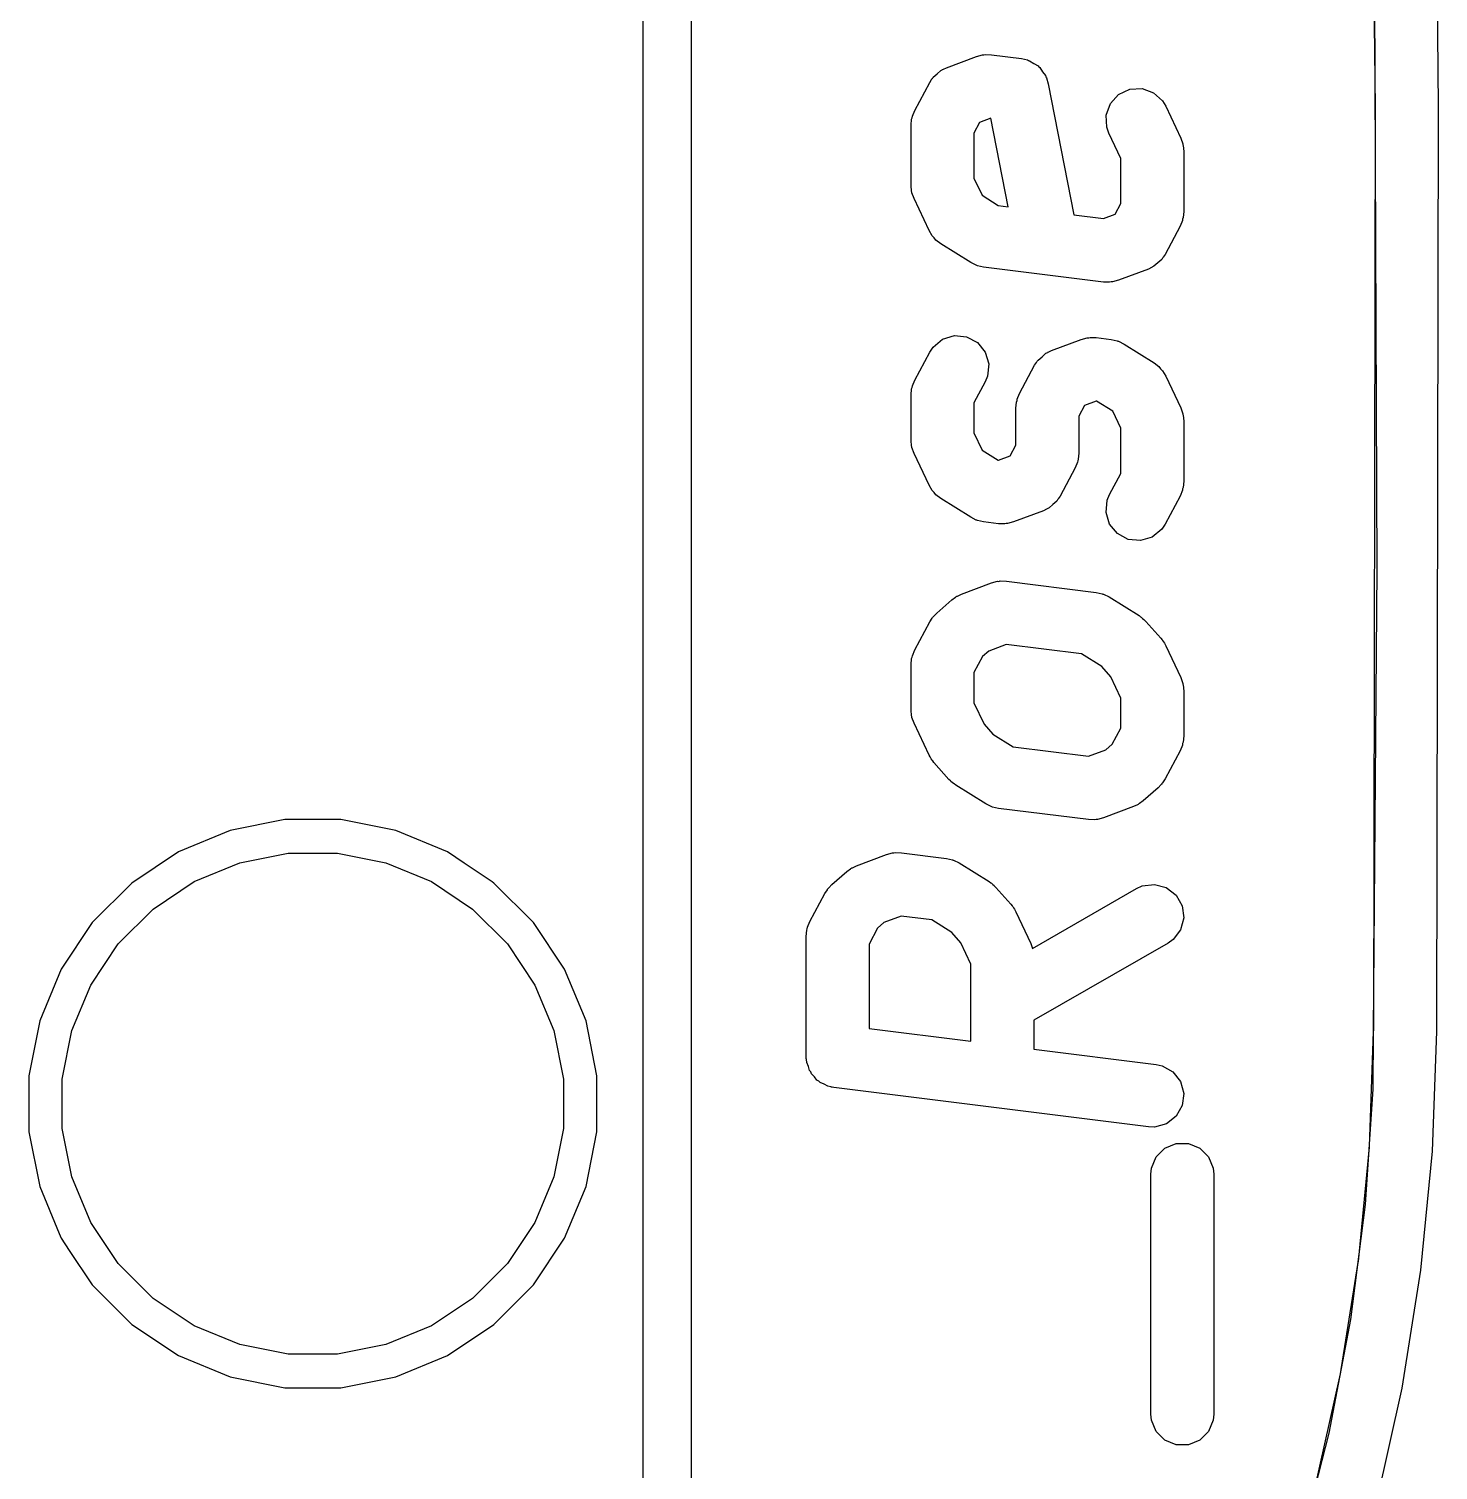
# Model space of a CAD drawing. Extents: x 117.4 to 171.8, y -136.1 to -67.8.
# Drawn here: x 166.897 to 171.376, y -114.664 to -110.084 of the extents above; entities that cross this region are included whole.
import ezdxf

# ---------------------------------------------------------------- set-up
doc = ezdxf.new("R2010")
doc.units = 0
doc.layers.add('BLACK', color=7, linetype='CONTINUOUS')

msp = doc.modelspace()

# ---------------------------------------------------------------- linework, layer by layer
at = {"layer": 'BLACK', "linetype": 'CONTINUOUS'}
for p, q in [((169.0019, -101.1324), (169.0019, -116.981999)), ((168.8495, -116.981999), (168.8495, -101.2086)), ((171.144356, -107.395763), (171.175023, -110.331899)), ((171.344825, -107.392107), (171.375525, -110.331378)), ((171.18181, -111.800732), (171.169235, -108.863737)), ((169.813059, -110.208121), (169.908297, -110.172407)), ((169.908297, -110.172407), (169.927238, -110.167356)), ((169.927238, -110.167356), (169.931807, -110.167511)), ((169.931807, -110.167511), (169.936216, -110.166299)), ((169.936216, -110.166299), (169.955813, -110.166812)), ((169.955813, -110.166812), (170.051051, -110.178717)), ((170.051051, -110.178717), (170.070171, -110.183043)), ((170.070171, -110.183043), (170.0735, -110.184936)), ((170.0735, -110.184936), (170.077252, -110.185697)), ((170.077252, -110.185697), (170.090351, -110.194519)), ((169.768296, -110.242156), (169.770811, -110.238385)), ((169.770811, -110.238385), (169.783491, -110.227959)), ((169.783491, -110.227959), (169.795467, -110.21677)), ((169.795467, -110.21677), (169.79953, -110.214772)), ((169.79953, -110.214772), (169.80095, -110.213605)), ((169.80095, -110.213605), (169.803455, -110.212842)), ((169.803455, -110.212842), (169.813059, -110.208121)), ((170.090351, -110.194519), (170.104088, -110.202331)), ((170.104088, -110.202331), (170.106439, -110.205354)), ((170.106439, -110.205354), (170.109615, -110.207493)), ((170.109615, -110.207493), (170.118342, -110.220657)), ((170.118342, -110.220657), (170.128043, -110.23313)), ((170.128043, -110.23313), (170.129058, -110.236822)), ((170.129058, -110.236822), (170.131174, -110.240014)), ((169.712317, -110.343981), (169.759936, -110.254695)), ((169.759936, -110.254695), (169.765875, -110.245786)), ((169.765875, -110.245786), (169.766957, -110.243408)), ((169.766957, -110.243408), (169.768296, -110.242156)), ((170.131174, -110.240014), (170.136796, -110.258794)), ((170.136796, -110.258794), (170.218162, -110.675796)), ((170.360186, -110.292746), (170.39549, -110.276132)), ((170.39549, -110.276132), (170.434465, -110.274294)), ((170.434465, -110.274294), (170.471177, -110.28751)), ((170.320711, -110.358318), (170.333927, -110.321606)), ((170.333927, -110.321606), (170.360186, -110.292746)), ((170.471177, -110.28751), (170.500037, -110.313769)), ((170.500037, -110.313769), (170.510082, -110.330603)), ((170.510082, -110.330603), (170.557701, -110.431793)), ((169.700552, -110.39104), (169.702473, -110.371531)), ((169.702473, -110.371531), (169.704353, -110.36699)), ((169.704353, -110.36699), (169.704831, -110.362099)), ((169.704831, -110.362099), (169.712317, -110.343981)), ((169.954468, -110.368692), (169.918637, -110.382129)), ((170.009296, -110.649688), (169.954468, -110.368692)), ((170.322549, -110.397293), (170.320711, -110.358318)), ((171.175026, -110.332515), (171.169504, -113.268622)), ((171.175023, -110.331899), (171.175026, -110.332515)), ((171.375525, -110.331378), (171.369996, -113.270467)), ((169.700552, -110.581516), (169.700552, -110.39104)), ((169.918637, -110.382129), (169.900552, -110.416039)), ((169.900552, -110.416039), (169.900552, -110.559162)), ((170.329118, -110.415763), (170.322549, -110.397293)), ((170.367219, -110.496727), (170.329118, -110.415763)), ((170.557701, -110.431793), (170.56427, -110.450264)), ((170.56427, -110.450264), (170.564382, -110.452654)), ((170.564382, -110.452654), (170.565298, -110.454864)), ((170.565298, -110.454864), (170.567219, -110.474373)), ((170.367219, -110.63985), (170.367219, -110.496727)), ((170.567219, -110.474373), (170.567219, -110.66485)), ((169.900552, -110.559162), (169.926123, -110.613502)), ((169.702473, -110.601025), (169.700552, -110.581516)), ((169.703388, -110.603234), (169.702473, -110.601025)), ((169.703501, -110.605625), (169.703388, -110.603234)), ((169.71007, -110.624095), (169.703501, -110.605625)), ((169.757689, -110.725287), (169.71007, -110.624095)), ((169.926123, -110.613502), (169.977702, -110.645739)), ((169.977702, -110.645739), (170.009296, -110.649688)), ((170.349133, -110.673759), (170.367219, -110.63985)), ((170.218162, -110.675796), (170.312317, -110.687566)), ((170.312317, -110.687566), (170.349133, -110.673759)), ((170.56294, -110.693791), (170.555454, -110.711909)), ((170.563417, -110.688899), (170.56294, -110.693791)), ((170.565298, -110.684359), (170.563417, -110.688899)), ((170.567219, -110.66485), (170.565298, -110.684359)), ((169.767734, -110.742121), (169.757689, -110.725287)), ((169.774406, -110.748192), (169.767734, -110.742121)), ((170.555454, -110.711909), (170.507835, -110.801194)), ((169.779645, -110.755538), (169.774406, -110.748192)), ((169.795171, -110.767507), (169.779645, -110.755538)), ((169.890409, -110.827031), (169.795171, -110.767507)), ((169.90797, -110.835741), (169.890409, -110.827031)), ((170.484288, -110.827921), (170.472305, -110.839119)), ((170.496959, -110.817504), (170.484288, -110.827921)), ((170.499474, -110.813731), (170.496959, -110.817504)), ((170.500814, -110.81248), (170.499474, -110.813731)), ((170.501895, -110.810101), (170.500814, -110.81248)), ((170.507835, -110.801194), (170.501895, -110.810101)), ((169.910049, -110.836089), (169.90797, -110.835741)), ((169.911885, -110.837133), (169.910049, -110.836089)), ((169.931006, -110.841459), (169.911885, -110.837133)), ((170.311958, -110.889078), (169.931006, -110.841459)), ((170.454712, -110.847768), (170.359474, -110.883483)), ((170.464318, -110.843045), (170.454712, -110.847768)), ((170.46682, -110.842284), (170.464318, -110.843045)), ((170.468237, -110.841118), (170.46682, -110.842284)), ((170.472305, -110.839119), (170.468237, -110.841118)), ((170.331554, -110.889591), (170.311958, -110.889078)), ((170.335962, -110.888378), (170.331554, -110.889591)), ((170.340532, -110.888534), (170.335962, -110.888378)), ((170.359474, -110.883483), (170.340532, -110.888534)), ((169.80095, -111.070748), (169.838278, -111.059387)), ((169.838278, -111.059387), (169.877112, -111.063176)), ((169.877112, -111.063176), (169.91154, -111.081537)), ((169.759936, -111.111838), (169.770811, -111.095528)), ((169.770811, -111.095528), (169.80095, -111.070748)), ((169.91154, -111.081537), (169.93632, -111.111676)), ((170.136788, -111.111652), (170.146392, -111.106931)), ((170.146392, -111.106931), (170.24163, -111.071217)), ((170.24163, -111.071217), (170.260571, -111.066166)), ((170.260571, -111.066166), (170.265139, -111.066321)), ((170.265139, -111.066321), (170.269548, -111.065109)), ((170.269548, -111.065109), (170.289145, -111.065622)), ((170.289145, -111.065622), (170.336764, -111.071574)), ((170.336764, -111.071574), (170.355884, -111.0759)), ((170.355884, -111.0759), (170.357717, -111.076942)), ((170.357717, -111.076942), (170.359799, -111.077291)), ((170.359799, -111.077291), (170.377361, -111.086002)), ((170.377361, -111.086002), (170.4726, -111.145526)), ((169.712317, -111.201124), (169.759936, -111.111838)), ((169.93632, -111.111676), (169.947681, -111.149004)), ((169.947681, -111.149004), (169.943892, -111.187838)), ((170.04565, -111.242791), (170.093269, -111.153505)), ((170.093269, -111.153505), (170.099208, -111.144596)), ((170.099208, -111.144596), (170.10029, -111.142218)), ((170.10029, -111.142218), (170.101629, -111.140966)), ((170.101629, -111.140966), (170.104144, -111.137195)), ((170.104144, -111.137195), (170.116824, -111.126769)), ((170.116824, -111.126769), (170.1288, -111.11558)), ((170.1288, -111.11558), (170.132863, -111.113582)), ((170.132863, -111.113582), (170.134283, -111.112415)), ((170.134283, -111.112415), (170.136788, -111.111652)), ((170.4726, -111.145526), (170.488125, -111.157495)), ((169.704831, -111.219242), (169.712317, -111.201124)), ((169.943892, -111.187838), (169.936407, -111.205955)), ((170.488125, -111.157495), (170.493362, -111.164838)), ((170.493362, -111.164838), (170.500037, -111.170912)), ((170.500037, -111.170912), (170.510082, -111.187746)), ((170.510082, -111.187746), (170.557701, -111.288936)), ((169.700552, -111.248183), (169.702473, -111.228674)), ((169.702473, -111.228674), (169.704353, -111.224133)), ((169.704353, -111.224133), (169.704831, -111.219242)), ((169.936407, -111.205955), (169.900552, -111.273182)), ((170.038164, -111.260909), (170.04565, -111.242791)), ((169.700552, -111.39104), (169.700552, -111.248183)), ((169.900552, -111.273182), (169.900552, -111.368686)), ((170.033885, -111.28985), (170.035806, -111.270341)), ((170.033885, -111.407707), (170.033885, -111.28985)), ((170.035806, -111.270341), (170.037686, -111.2658)), ((170.037686, -111.2658), (170.038164, -111.260909)), ((170.25197, -111.280939), (170.233885, -111.314849)), ((170.288785, -111.267133), (170.25197, -111.280939)), ((170.290068, -111.267293), (170.288785, -111.267133)), ((170.341647, -111.29953), (170.290068, -111.267293)), ((170.557701, -111.288936), (170.56427, -111.307407)), ((170.233885, -111.314849), (170.233885, -111.432707)), ((170.367219, -111.35387), (170.341647, -111.29953)), ((170.56427, -111.307407), (170.564382, -111.309797)), ((170.564382, -111.309797), (170.565298, -111.312007)), ((170.565298, -111.312007), (170.567219, -111.331516)), ((170.567219, -111.331516), (170.567219, -111.521993)), ((169.900552, -111.368686), (169.926123, -111.423026)), ((170.367219, -111.496993), (170.367219, -111.35387)), ((169.702473, -111.410549), (169.700552, -111.39104)), ((169.703388, -111.412758), (169.702473, -111.410549)), ((169.703501, -111.415149), (169.703388, -111.412758)), ((169.71007, -111.433619), (169.703501, -111.415149)), ((169.926123, -111.423026), (169.977702, -111.455263)), ((170.015799, -111.441617), (170.033885, -111.407707)), ((169.757689, -111.534811), (169.71007, -111.433619)), ((169.977702, -111.455263), (169.978984, -111.455423)), ((169.978984, -111.455423), (170.015799, -111.441617)), ((170.229606, -111.461648), (170.222121, -111.479765)), ((170.230083, -111.456756), (170.229606, -111.461648)), ((170.231964, -111.452216), (170.230083, -111.456756)), ((170.233885, -111.432707), (170.231964, -111.452216)), ((170.222121, -111.479765), (170.174501, -111.569052)), ((170.331365, -111.564219), (170.367219, -111.496993)), ((170.567219, -111.521993), (170.565298, -111.541502)), ((169.767734, -111.551645), (169.757689, -111.534811)), ((169.774406, -111.557716), (169.767734, -111.551645)), ((169.779645, -111.565062), (169.774406, -111.557716)), ((169.795171, -111.577031), (169.779645, -111.565062)), ((170.323879, -111.582337), (170.331365, -111.564219)), ((170.56294, -111.550934), (170.555454, -111.569052)), ((170.563417, -111.546042), (170.56294, -111.550934)), ((170.565298, -111.541502), (170.563417, -111.546042)), ((169.890409, -111.636555), (169.795171, -111.577031)), ((170.130981, -111.610904), (170.121378, -111.615626)), ((170.133487, -111.610142), (170.130981, -111.610904)), ((170.134906, -111.608974), (170.133487, -111.610142)), ((170.13897, -111.606977), (170.134906, -111.608974)), ((170.150945, -111.595787), (170.13897, -111.606977)), ((170.163626, -111.585362), (170.150945, -111.595787)), ((170.16614, -111.58159), (170.163626, -111.585362)), ((170.16748, -111.580339), (170.16614, -111.58159)), ((170.168561, -111.57796), (170.16748, -111.580339)), ((170.174501, -111.569052), (170.168561, -111.57796)), ((170.320091, -111.621171), (170.323879, -111.582337)), ((170.555454, -111.569052), (170.507835, -111.658337)), ((169.90797, -111.645265), (169.890409, -111.636555)), ((169.91005, -111.645613), (169.90797, -111.645265)), ((169.911886, -111.646657), (169.91005, -111.645613)), ((169.931006, -111.650983), (169.911886, -111.646657)), ((169.978626, -111.656935), (169.931006, -111.650983)), ((169.998222, -111.657448), (169.978626, -111.656935)), ((170.00263, -111.656235), (169.998222, -111.657448)), ((170.007199, -111.656391), (170.00263, -111.656235)), ((170.02614, -111.65134), (170.007199, -111.656391)), ((170.121378, -111.615626), (170.02614, -111.65134)), ((170.331451, -111.658498), (170.320091, -111.621171)), ((170.356231, -111.688637), (170.331451, -111.658498)), ((170.507835, -111.658337), (170.496959, -111.674647)), ((170.390659, -111.706999), (170.356231, -111.688637)), ((170.46682, -111.699427), (170.429493, -111.710787)), ((170.496959, -111.674647), (170.46682, -111.699427)), ((170.429493, -111.710787), (170.390659, -111.706999)), ((169.955915, -111.845026), (169.974856, -111.839975)), ((169.974856, -111.839975), (169.979426, -111.84013)), ((169.979426, -111.84013), (169.983835, -111.838918)), ((169.983835, -111.838918), (170.003432, -111.839431)), ((170.003432, -111.839431), (170.289146, -111.875146)), ((171.170003, -113.269196), (171.18181, -111.800732)), ((169.844555, -111.888667), (169.845887, -111.887715)), ((169.845887, -111.887715), (169.847825, -111.887059)), ((169.847825, -111.887059), (169.860677, -111.880741)), ((169.860677, -111.880741), (169.955915, -111.845026)), ((170.289146, -111.875146), (170.308266, -111.879472)), ((170.308266, -111.879472), (170.310099, -111.880514)), ((170.310099, -111.880514), (170.31218, -111.880863)), ((170.31218, -111.880863), (170.329741, -111.889574)), ((169.782321, -111.940782), (169.82994, -111.899116)), ((169.82994, -111.899116), (169.841589, -111.890787)), ((169.841589, -111.890787), (169.843085, -111.88939)), ((169.843085, -111.88939), (169.844555, -111.888667)), ((170.329741, -111.889574), (170.42498, -111.949097)), ((169.712317, -112.058267), (169.759936, -111.968981)), ((169.759936, -111.968981), (169.768029, -111.956843)), ((169.768029, -111.956843), (169.768904, -111.955074)), ((169.768904, -111.955074), (169.769955, -111.953953)), ((169.769955, -111.953953), (169.770811, -111.952671)), ((169.770811, -111.952671), (169.77234, -111.951413)), ((169.77234, -111.951413), (169.782321, -111.940782)), ((170.42498, -111.949097), (170.430213, -111.953131)), ((170.430213, -111.953131), (170.432324, -111.954155)), ((170.432324, -111.954155), (170.436265, -111.957797)), ((170.436265, -111.957797), (170.440505, -111.961066)), ((170.440505, -111.961066), (170.441863, -111.962971)), ((170.441863, -111.962971), (170.446721, -111.96746)), ((170.446721, -111.96746), (170.49434, -112.021032)), ((170.49434, -112.021032), (170.498287, -112.026463)), ((169.704831, -112.076385), (169.712317, -112.058267)), ((169.947942, -112.061616), (169.927794, -112.079246)), ((170.003072, -112.040943), (169.947942, -112.061616)), ((170.24245, -112.070865), (170.003072, -112.040943)), ((170.306787, -112.111076), (170.24245, -112.070865)), ((170.498287, -112.026463), (170.500037, -112.028055)), ((170.500037, -112.028055), (170.502754, -112.032608)), ((170.502754, -112.032608), (170.505866, -112.03689)), ((170.505866, -112.03689), (170.506639, -112.03912)), ((170.506639, -112.03912), (170.510082, -112.044889)), ((170.510082, -112.044889), (170.557701, -112.146079)), ((169.700552, -112.105326), (169.702473, -112.085817)), ((169.700552, -112.248183), (169.700552, -112.105326)), ((169.702473, -112.085817), (169.704353, -112.081276)), ((169.704353, -112.081276), (169.704831, -112.076385)), ((169.927794, -112.079246), (169.900552, -112.130325)), ((170.335266, -112.143114), (170.306787, -112.111076)), ((169.900552, -112.130325), (169.900552, -112.225829)), ((170.367219, -112.211013), (170.335266, -112.143114)), ((170.557701, -112.146079), (170.56427, -112.16455)), ((170.56427, -112.16455), (170.564382, -112.16694)), ((170.564382, -112.16694), (170.565298, -112.16915)), ((170.565298, -112.16915), (170.567219, -112.188659)), ((170.567219, -112.188659), (170.567219, -112.331517)), ((169.702473, -112.267692), (169.700552, -112.248183)), ((169.900552, -112.225829), (169.932503, -112.293727)), ((170.367219, -112.306517), (170.367219, -112.211013)), ((169.703388, -112.269901), (169.702473, -112.267692)), ((169.703501, -112.272292), (169.703388, -112.269901)), ((169.71007, -112.290762), (169.703501, -112.272292)), ((169.757689, -112.391954), (169.71007, -112.290762)), ((169.932503, -112.293727), (169.960979, -112.325763)), ((169.960979, -112.325763), (170.025321, -112.365977)), ((170.339977, -112.357594), (170.367219, -112.306517)), ((170.567219, -112.331517), (170.565298, -112.351026)), ((169.761131, -112.397722), (169.757689, -112.391954)), ((170.025321, -112.365977), (170.264698, -112.395899)), ((170.264698, -112.395899), (170.319826, -112.375226)), ((170.319826, -112.375226), (170.339977, -112.357594)), ((170.555454, -112.378576), (170.507835, -112.467861)), ((170.56294, -112.360458), (170.555454, -112.378576)), ((170.563417, -112.355566), (170.56294, -112.360458)), ((170.565298, -112.351026), (170.563417, -112.355566)), ((169.761905, -112.399953), (169.761131, -112.397722)), ((169.765018, -112.404236), (169.761905, -112.399953)), ((169.767734, -112.408788), (169.765018, -112.404236)), ((169.769481, -112.410378), (169.767734, -112.408788)), ((169.77343, -112.415811), (169.769481, -112.410378)), ((169.821049, -112.469382), (169.77343, -112.415811)), ((169.825903, -112.473868), (169.821049, -112.469382)), ((169.827264, -112.475776), (169.825903, -112.473868)), ((169.831508, -112.479047), (169.827264, -112.475776)), ((169.835446, -112.482687), (169.831508, -112.479047)), ((169.837555, -112.483709), (169.835446, -112.482687)), ((169.84279, -112.487745), (169.837555, -112.483709)), ((170.497814, -112.482888), (170.496959, -112.484171)), ((170.498867, -112.481767), (170.497814, -112.482888)), ((170.499742, -112.479996), (170.498867, -112.481767)), ((170.507835, -112.467861), (170.499742, -112.479996)), ((169.938028, -112.547269), (169.84279, -112.487745)), ((170.48545, -112.49606), (170.43783, -112.537727)), ((170.495431, -112.485427), (170.48545, -112.49606)), ((170.496959, -112.484171), (170.495431, -112.485427)), ((169.955589, -112.555979), (169.938028, -112.547269)), ((169.957669, -112.556327), (169.955589, -112.555979)), ((169.959505, -112.557371), (169.957669, -112.556327)), ((169.978625, -112.561697), (169.959505, -112.557371)), ((170.264338, -112.597411), (169.978625, -112.561697)), ((170.407092, -112.556102), (170.311854, -112.591816)), ((170.419941, -112.549784), (170.407092, -112.556102)), ((170.421883, -112.549128), (170.419941, -112.549784)), ((170.423217, -112.548174), (170.421883, -112.549128)), ((170.424684, -112.547453), (170.423217, -112.548174)), ((170.426176, -112.546058), (170.424684, -112.547453)), ((170.43783, -112.537727), (170.426176, -112.546058)), ((167.711098, -112.597399), (167.536723, -112.632085)), ((167.711102, -112.597399), (167.711098, -112.597399)), ((167.888898, -112.597399), (167.711102, -112.597399)), ((167.888901, -112.597399), (167.888898, -112.597399)), ((168.063277, -112.632085), (167.888901, -112.597399)), ((170.283935, -112.597924), (170.264338, -112.597411)), ((170.288343, -112.596711), (170.283935, -112.597924)), ((170.292913, -112.596867), (170.288343, -112.596711)), ((170.311854, -112.591816), (170.292913, -112.596867)), ((167.536721, -112.632085), (167.372462, -112.700124)), ((167.536723, -112.632085), (167.536721, -112.632085)), ((168.227537, -112.700124), (168.063277, -112.632085)), ((167.37246, -112.700125), (167.224626, -112.798903)), ((167.372462, -112.700124), (167.37246, -112.700125)), ((167.567743, -112.734351), (167.721576, -112.703752)), ((167.721576, -112.703752), (167.878424, -112.703752)), ((167.878424, -112.703752), (168.032257, -112.734351)), ((168.227539, -112.700125), (168.227537, -112.700124)), ((168.227541, -112.700126), (168.227539, -112.700125)), ((168.280976, -112.73583), (168.227541, -112.700126)), ((169.527345, -112.743836), (169.622583, -112.708122)), ((169.622583, -112.708122), (169.641524, -112.703071)), ((169.641524, -112.703071), (169.646093, -112.703226)), ((169.646093, -112.703226), (169.650502, -112.702014)), ((169.650502, -112.702014), (169.670098, -112.702527)), ((169.670098, -112.702527), (169.812956, -112.720384)), ((167.422835, -112.794374), (167.567743, -112.734351)), ((168.032257, -112.734351), (168.177165, -112.794374)), ((168.369194, -112.794775), (168.280976, -112.73583)), ((169.496606, -112.762212), (169.508262, -112.753877)), ((169.508262, -112.753877), (169.509753, -112.752485)), ((169.509753, -112.752485), (169.511216, -112.751765)), ((169.511216, -112.751765), (169.512553, -112.75081)), ((169.512553, -112.75081), (169.514497, -112.750152)), ((169.514497, -112.750152), (169.527345, -112.743836)), ((169.812956, -112.720384), (169.832076, -112.72471)), ((169.832076, -112.72471), (169.833909, -112.725752)), ((169.833909, -112.725752), (169.83599, -112.726101)), ((169.83599, -112.726101), (169.853552, -112.734812)), ((169.853552, -112.734812), (169.94879, -112.794336)), ((167.224626, -112.798903), (167.098904, -112.924625)), ((167.292422, -112.881513), (167.422835, -112.794374)), ((168.177165, -112.794374), (168.307578, -112.881513)), ((168.375374, -112.798904), (168.369194, -112.794775)), ((168.501095, -112.924625), (168.375374, -112.798904)), ((169.439003, -112.814513), (169.448987, -112.803879)), ((169.448987, -112.803879), (169.496606, -112.762212)), ((169.94879, -112.794336), (169.954023, -112.79837)), ((169.954023, -112.79837), (169.956134, -112.799394)), ((169.956134, -112.799394), (169.960075, -112.803036)), ((169.960075, -112.803036), (169.964315, -112.806305)), ((170.435242, -112.808195), (170.473935, -112.803171)), ((170.473935, -112.803171), (170.511606, -112.813336)), ((169.378984, -112.921362), (169.426603, -112.832077)), ((169.426603, -112.832077), (169.434691, -112.819946)), ((169.434691, -112.819946), (169.43557, -112.818171)), ((169.43557, -112.818171), (169.436626, -112.817045)), ((169.436626, -112.817045), (169.437479, -112.815767)), ((169.437479, -112.815767), (169.439003, -112.814513)), ((169.964315, -112.806305), (169.965673, -112.808209)), ((169.965673, -112.808209), (169.970531, -112.812699)), ((169.970531, -112.812699), (170.01815, -112.866271)), ((170.086841, -113.006309), (170.417372, -112.816255)), ((170.417372, -112.816255), (170.435242, -112.808195)), ((170.511606, -112.813336), (170.542519, -112.837143)), ((170.542519, -112.837143), (170.561969, -112.870968)), ((167.181514, -112.992421), (167.292422, -112.881513)), ((168.307578, -112.881513), (168.418486, -112.992421)), ((170.01815, -112.866271), (170.022097, -112.871701)), ((170.022097, -112.871701), (170.023846, -112.873293)), ((170.023846, -112.873293), (170.026562, -112.877846)), ((170.026562, -112.877846), (170.029675, -112.882128)), ((170.029675, -112.882128), (170.030448, -112.884358)), ((170.030448, -112.884358), (170.033891, -112.890127)), ((170.033891, -112.890127), (170.08151, -112.991317)), ((170.561969, -112.870968), (170.566993, -112.909661)), ((167.098904, -112.924625), (167.000126, -113.072459)), ((168.599873, -113.072458), (168.501095, -112.924625)), ((169.37102, -112.944371), (169.371498, -112.93948)), ((169.371498, -112.93948), (169.378984, -112.921362)), ((169.61461, -112.924711), (169.59446, -112.942342)), ((169.669738, -112.904038), (169.61461, -112.924711)), ((169.766258, -112.916103), (169.669738, -112.904038)), ((169.830598, -112.956316), (169.766258, -112.916103)), ((170.566993, -112.909661), (170.556828, -112.947332)), ((169.367219, -112.968421), (169.36914, -112.948912)), ((169.367219, -113.349374), (169.367219, -112.968421)), ((169.36914, -112.948912), (169.37102, -112.944371)), ((169.59446, -112.942342), (169.567219, -112.99342)), ((169.859075, -112.988352), (169.830598, -112.956316)), ((170.533021, -112.978246), (170.517066, -112.989636)), ((170.556828, -112.947332), (170.533021, -112.978246)), ((167.094375, -113.122834), (167.181514, -112.992421)), ((168.418486, -112.992421), (168.505625, -113.122834)), ((169.567219, -112.99342), (169.567219, -113.261095)), ((169.891028, -113.056251), (169.859075, -112.988352)), ((170.08151, -112.991317), (170.086841, -113.006309)), ((170.517066, -112.989636), (170.091028, -113.234608)), ((167.000125, -113.072461), (166.932086, -113.23672)), ((167.000126, -113.072459), (167.000125, -113.072461)), ((168.667913, -113.23672), (168.599873, -113.072458)), ((169.891028, -113.301571), (169.891028, -113.056251)), ((167.034352, -113.267742), (167.094375, -113.122834)), ((168.505625, -113.122834), (168.565648, -113.267742)), ((166.932086, -113.236722), (166.8974, -113.411097)), ((166.932086, -113.23672), (166.932086, -113.236722)), ((168.7026, -113.411101), (168.667913, -113.23672)), ((169.567219, -113.261095), (169.891028, -113.301571)), ((170.091028, -113.234608), (170.091028, -113.326571)), ((167.003753, -113.421575), (167.034352, -113.267742)), ((168.565648, -113.267742), (168.596247, -113.421575)), ((171.169473, -113.270302), (171.156505, -113.635507)), ((171.169137, -113.453496), (171.170001, -113.269523)), ((171.169504, -113.268622), (171.169473, -113.270302)), ((171.170001, -113.269523), (171.170045, -113.269359)), ((171.170045, -113.269359), (171.170003, -113.269196)), ((171.369985, -113.270843), (171.356512, -113.650301)), ((171.369997, -113.270804), (171.369985, -113.270843)), ((171.369996, -113.270467), (171.369999, -113.270477)), ((171.369999, -113.270477), (171.369996, -113.270547)), ((171.369996, -113.270547), (171.369996, -113.270804)), ((171.369996, -113.270804), (171.369997, -113.270804)), ((169.367729, -113.354556), (169.367219, -113.349374)), ((170.091028, -113.326571), (170.479622, -113.375146)), ((169.367478, -113.356567), (169.367729, -113.354556)), ((169.368177, -113.359112), (169.367478, -113.356567)), ((169.36914, -113.368883), (169.368177, -113.359112)), ((169.374269, -113.381267), (169.36914, -113.368883)), ((169.377823, -113.394189), (169.374269, -113.381267)), ((169.381672, -113.399138), (169.377823, -113.394189)), ((169.384072, -113.404931), (169.381672, -113.399138)), ((170.479622, -113.375146), (170.498742, -113.379472)), ((170.498742, -113.379472), (170.53266, -113.39876)), ((170.53266, -113.39876), (170.556615, -113.429559)), ((166.8974, -113.411097), (166.8974, -113.5889)), ((167.003753, -113.578423), (167.003753, -113.421575)), ((168.596247, -113.421575), (168.596247, -113.578423)), ((168.7026, -113.588897), (168.7026, -113.411101)), ((169.393549, -113.414408), (169.384072, -113.404931)), ((169.401778, -113.424988), (169.393549, -113.414408)), ((169.407228, -113.428087), (169.401778, -113.424988)), ((169.411662, -113.432521), (169.407228, -113.428087)), ((169.424041, -113.437649), (169.411662, -113.432521)), ((169.435695, -113.444276), (169.424041, -113.437649)), ((169.445269, -113.446442), (169.435695, -113.444276)), ((170.556615, -113.429559), (170.56696, -113.467181)), ((169.44771, -113.447453), (169.445269, -113.446442)), ((169.449737, -113.447453), (169.44771, -113.447453)), ((169.454816, -113.448602), (169.449737, -113.447453)), ((170.454815, -113.573602), (169.454816, -113.448602)), ((170.56696, -113.467181), (170.562121, -113.505898)), ((171.144789, -113.820637), (171.169137, -113.453496)), ((170.562121, -113.505898), (170.542833, -113.539815)), ((167.034352, -113.732256), (167.003753, -113.578423)), ((168.596247, -113.578423), (168.565648, -113.732256)), ((170.474412, -113.574115), (170.454815, -113.573602)), ((170.512034, -113.56377), (170.474412, -113.574115)), ((170.542833, -113.539815), (170.512034, -113.56377)), ((166.8974, -113.5889), (166.932086, -113.763275)), ((168.667913, -113.763278), (168.7026, -113.588897)), ((170.5069, -113.641227), (170.542948, -113.626295)), ((170.542948, -113.626295), (170.581966, -113.626295)), ((170.581966, -113.626295), (170.618014, -113.641227)), ((170.464378, -113.704865), (170.47931, -113.668817)), ((170.47931, -113.668817), (170.5069, -113.641227)), ((170.618014, -113.641227), (170.645604, -113.668817)), ((170.645604, -113.668817), (170.660536, -113.704865)), ((171.156301, -113.638573), (171.121003, -114.001516)), ((171.156505, -113.635507), (171.156301, -113.638573)), ((171.356512, -113.650301), (171.319721, -114.028579)), ((170.462457, -113.724374), (170.464378, -113.704865)), ((170.660536, -113.704865), (170.662457, -113.724374)), ((166.932086, -113.763275), (166.932086, -113.763277)), ((166.932086, -113.763277), (166.993897, -113.9125)), ((167.094375, -113.877164), (167.034352, -113.732256)), ((168.565648, -113.732256), (168.505625, -113.877164)), ((168.599873, -113.92754), (168.667913, -113.763278)), ((170.462457, -114.486279), (170.462457, -113.724374)), ((170.662457, -113.724374), (170.662457, -114.486279)), ((171.097936, -114.185591), (171.144789, -113.820637)), ((167.181514, -114.007577), (167.094375, -113.877164)), ((168.505625, -113.877164), (168.418486, -114.007577)), ((166.993897, -113.9125), (167.000127, -113.92754)), ((167.000127, -113.92754), (167.025893, -113.966102)), ((168.501095, -114.075373), (168.599873, -113.92754)), ((167.025893, -113.966102), (167.096732, -114.072122)), ((167.292422, -114.118485), (167.181514, -114.007577)), ((168.418486, -114.007577), (168.307578, -114.118485)), ((171.120612, -114.004564), (171.063084, -114.364675)), ((171.121003, -114.001516), (171.120612, -114.004564)), ((171.319721, -114.028579), (171.259768, -114.403884)), ((167.096732, -114.072122), (167.098905, -114.075373)), ((167.098905, -114.075373), (167.224626, -114.201094)), ((168.375374, -114.201094), (168.501095, -114.075373)), ((167.422835, -114.205624), (167.292422, -114.118485)), ((168.307578, -114.118485), (168.177165, -114.205624)), ((167.224626, -114.201094), (167.372459, -114.299872)), ((167.567743, -114.265647), (167.422835, -114.205624)), ((168.177165, -114.205624), (168.032257, -114.265647)), ((168.227541, -114.299872), (168.375374, -114.201094)), ((171.028758, -114.546977), (171.097936, -114.185591)), ((167.721576, -114.296246), (167.567743, -114.265647)), ((168.032257, -114.265647), (167.878424, -114.296246)), ((167.372459, -114.299872), (167.536721, -114.367912)), ((167.878424, -114.296246), (167.721576, -114.296246)), ((168.063279, -114.367912), (168.227541, -114.299872)), ((167.536721, -114.367912), (167.711102, -114.402599)), ((167.711102, -114.402599), (167.711108, -114.402599)), ((167.711108, -114.402599), (167.888892, -114.402599)), ((167.888892, -114.402599), (167.888898, -114.402599)), ((167.888898, -114.402599), (168.063279, -114.367912)), ((171.062506, -114.367692), (170.98309, -114.723054)), ((171.063084, -114.364675), (171.062506, -114.367692)), ((171.259768, -114.403884), (171.176876, -114.774798)), ((170.464378, -114.505788), (170.462457, -114.486279)), ((170.662457, -114.486279), (170.660536, -114.505788)), ((170.47931, -114.541836), (170.464378, -114.505788)), ((170.5069, -114.569426), (170.47931, -114.541836)), ((170.645604, -114.541836), (170.618014, -114.569426)), ((170.660536, -114.505788), (170.645604, -114.541836)), ((170.542948, -114.584358), (170.5069, -114.569426)), ((170.581966, -114.584358), (170.542948, -114.584358)), ((170.618014, -114.569426), (170.581966, -114.584358)), ((170.98321, -114.72486), (171.028758, -114.546977))]:
    msp.add_line(p, q, dxfattribs=at)

doc.saveas('drawing.dxf')
